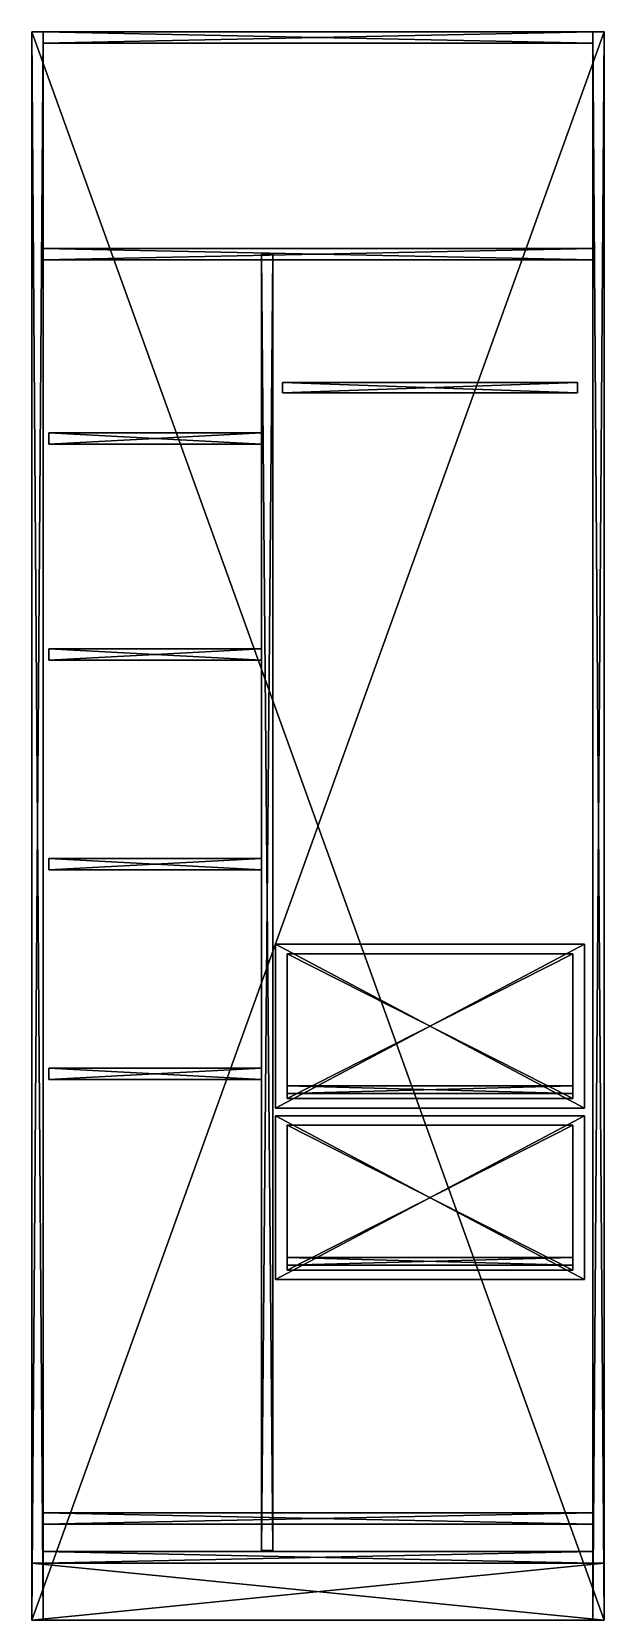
# Model space of a CAD drawing. Header units: millimetres. Extents: x 0 to 900, y 0 to 2500.
import ezdxf

# ---------------------------------------------------------------- set-up
doc = ezdxf.new("R2010")
doc.units = ezdxf.units.MM
for name, color, linetype in [('arka', 7, 'Continuous'), ('askilik', 7, 'Continuous'), ('cekmece', 7, 'Continuous'), ('govde', 7, 'Continuous'), ('raf', 7, 'Continuous')]:
    doc.layers.add(name, color=color, linetype=linetype)

msp = doc.modelspace()

# ---------------------------------------------------------------- linework, layer by layer
at = {"layer": 'arka'}
for points in [[(0, 0, 600), (0, 2500, 600), (0, 0, 592)], [(0, 0, 592), (0, 2500, 600), (0, 2500, 592)], [(0, 2500, 592), (900, 0, 592), (0, 0, 592)], [(0, 0, 600), (900, 2500, 600), (0, 2500, 600)], [(900, 0, 600), (900, 2500, 600), (0, 0, 600)], [(0, 2500, 600), (900, 2500, 600), (0, 2500, 592)], [(900, 2500, 592), (900, 0, 592), (0, 2500, 592)], [(0, 2500, 592), (900, 2500, 600), (900, 2500, 592)], [(900, 2500, 592), (900, 0, 600), (900, 0, 592)], [(900, 2500, 600), (900, 0, 600), (900, 2500, 592)], [(900, 0, 592), (0, 0, 600), (0, 0, 592)], [(900, 0, 600), (0, 0, 600), (900, 0, 592)]]:
    msp.add_3dface(points, dxfattribs=at)
at = {"layer": 'askilik'}
for points in [[(394, 1932, 228), (394, 1948, 228), (394, 1932, 212)], [(394, 1932, 212), (394, 1948, 228), (394, 1948, 212)], [(394, 1948, 212), (858, 1932, 212), (394, 1932, 212)], [(394, 1932, 228), (858, 1948, 228), (394, 1948, 228)], [(858, 1932, 228), (858, 1948, 228), (394, 1932, 228)], [(394, 1948, 228), (858, 1948, 228), (394, 1948, 212)], [(858, 1948, 212), (858, 1932, 212), (394, 1948, 212)], [(394, 1948, 212), (858, 1948, 228), (858, 1948, 212)], [(858, 1932, 212), (394, 1932, 228), (394, 1932, 212)], [(858, 1932, 228), (394, 1932, 228), (858, 1932, 212)], [(858, 1948, 212), (858, 1932, 228), (858, 1932, 212)], [(858, 1948, 228), (858, 1932, 228), (858, 1948, 212)]]:
    msp.add_3dface(points, dxfattribs=at)
at = {"layer": 'cekmece'}
for points in [[(383, 806, 43), (383, 1064, 43), (383, 806, 25)], [(383, 806, 25), (383, 1064, 43), (383, 1064, 25)], [(383, 1064, 25), (869, 806, 25), (383, 806, 25)], [(383, 806, 43), (869, 1064, 43), (383, 1064, 43)], [(869, 806, 43), (869, 1064, 43), (383, 806, 43)], [(383, 1064, 43), (869, 1064, 43), (383, 1064, 25)], [(869, 1064, 25), (869, 806, 25), (383, 1064, 25)], [(383, 1064, 25), (869, 1064, 43), (869, 1064, 25)], [(869, 1064, 25), (869, 806, 43), (869, 806, 25)], [(869, 1064, 43), (869, 806, 43), (869, 1064, 25)], [(869, 806, 25), (383, 806, 43), (383, 806, 25)], [(869, 806, 43), (383, 806, 43), (869, 806, 25)], [(383, 536, 43), (383, 794, 43), (383, 536, 25)], [(383, 536, 25), (383, 794, 43), (383, 794, 25)], [(383, 794, 25), (869, 536, 25), (383, 536, 25)], [(383, 536, 43), (869, 794, 43), (383, 794, 43)], [(869, 536, 43), (869, 794, 43), (383, 536, 43)], [(383, 794, 43), (869, 794, 43), (383, 794, 25)], [(869, 794, 25), (869, 536, 25), (383, 794, 25)], [(383, 794, 25), (869, 794, 43), (869, 794, 25)], [(869, 794, 25), (869, 536, 43), (869, 536, 25)], [(869, 794, 43), (869, 536, 43), (869, 794, 25)], [(869, 536, 25), (383, 536, 43), (383, 536, 25)], [(869, 536, 43), (383, 536, 43), (869, 536, 25)]]:
    msp.add_3dface(points, dxfattribs=at)
at = {"layer": 'govde'}
for points in [[(0, 0, 600), (0, 2500, 600), (0, 0)], [(0, 0), (0, 2500, 600), (0, 2500)], [(0, 2500), (18, 0), (0, 0)], [(0, 0, 600), (18, 2500, 600), (0, 2500, 600)], [(18, 0, 600), (18, 2500, 600), (0, 0, 600)], [(0, 2500, 600), (18, 2500, 600), (0, 2500)], [(18, 2500), (18, 0), (0, 2500)], [(0, 2500), (18, 2500, 600), (18, 2500)], [(18, 2500), (18, 0, 600), (18, 0)], [(18, 2500, 600), (18, 0, 600), (18, 2500)], [(18, 2482, 600), (18, 2500, 600), (18, 2482)], [(18, 2482), (18, 2500, 600), (18, 2500)], [(18, 2500), (882, 2482), (18, 2482)], [(18, 2482, 600), (882, 2500, 600), (18, 2500, 600)], [(882, 2482, 600), (882, 2500, 600), (18, 2482, 600)], [(18, 2500, 600), (882, 2500, 600), (18, 2500)], [(882, 2500), (882, 2482), (18, 2500)], [(18, 2500), (882, 2500, 600), (882, 2500)], [(882, 0, 600), (882, 2500, 600), (882, 0)], [(882, 0), (882, 2500, 600), (882, 2500)], [(882, 2500), (900, 0), (882, 0)], [(882, 0, 600), (900, 2500, 600), (882, 2500, 600)], [(900, 0, 600), (900, 2500, 600), (882, 0, 600)], [(882, 2500, 600), (900, 2500, 600), (882, 2500)], [(900, 2500), (900, 0), (882, 2500)], [(882, 2500), (900, 2500, 600), (900, 2500)], [(882, 2500), (882, 2482, 600), (882, 2482)], [(882, 2500, 600), (882, 2482, 600), (882, 2500)], [(900, 2500), (900, 0, 600), (900, 0)], [(900, 2500, 600), (900, 0, 600), (900, 2500)], [(882, 2482), (18, 2482, 600), (18, 2482)], [(882, 2482, 600), (18, 2482, 600), (882, 2482)], [(361, 110, 600), (361, 2150, 600), (361, 110)], [(361, 110), (361, 2150, 600), (361, 2150)], [(361, 2150), (379, 110), (361, 110)], [(361, 110, 600), (379, 2150, 600), (361, 2150, 600)], [(379, 110, 600), (379, 2150, 600), (361, 110, 600)], [(361, 2150, 600), (379, 2150, 600), (361, 2150)], [(379, 2150), (379, 110), (361, 2150)], [(361, 2150), (379, 2150, 600), (379, 2150)], [(379, 2150), (379, 110, 600), (379, 110)], [(379, 2150, 600), (379, 110, 600), (379, 2150)], [(18, 90, 600), (18, 108, 600), (18, 90)], [(18, 90), (18, 108, 600), (18, 108)], [(18, 108), (882, 90), (18, 90)], [(18, 90, 600), (882, 108, 600), (18, 108, 600)], [(882, 90, 600), (882, 108, 600), (18, 90, 600)], [(18, 108, 600), (882, 108, 600), (18, 108)], [(882, 108), (882, 90), (18, 108)], [(18, 108), (882, 108, 600), (882, 108)], [(379, 110), (361, 110, 600), (361, 110)], [(379, 110, 600), (361, 110, 600), (379, 110)], [(882, 108), (882, 90, 600), (882, 90)], [(882, 108, 600), (882, 90, 600), (882, 108)], [(0, 0, 600), (0, 90, 600), (0, 0)], [(0, 0), (0, 90, 600), (0, 90)], [(0, 90), (900, 0), (0, 0)], [(0, 0, 600), (900, 90, 600), (0, 90, 600)], [(900, 0, 600), (900, 90, 600), (0, 0, 600)], [(0, 90, 600), (900, 90, 600), (0, 90)], [(900, 90), (900, 0), (0, 90)], [(0, 90), (900, 90, 600), (900, 90)], [(882, 90), (18, 90, 600), (18, 90)], [(882, 90, 600), (18, 90, 600), (882, 90)], [(900, 90), (900, 0, 600), (900, 0)], [(900, 90, 600), (900, 0, 600), (900, 90)], [(18, 0), (0, 0, 600), (0, 0)], [(18, 0, 600), (0, 0, 600), (18, 0)], [(900, 0), (0, 0, 600), (0, 0)], [(900, 0, 600), (0, 0, 600), (900, 0)], [(900, 0), (882, 0, 600), (882, 0)], [(900, 0, 600), (882, 0, 600), (900, 0)]]:
    msp.add_3dface(points, dxfattribs=at)
at = {"layer": 'raf'}
for points in [[(18, 2141, 600), (18, 2159, 600), (18, 2141)], [(18, 2141), (18, 2159, 600), (18, 2159)], [(18, 2159), (882, 2141), (18, 2141)], [(18, 2141, 600), (882, 2159, 600), (18, 2159, 600)], [(882, 2141, 600), (882, 2159, 600), (18, 2141, 600)], [(18, 2159, 600), (882, 2159, 600), (18, 2159)], [(882, 2159), (882, 2141), (18, 2159)], [(18, 2159), (882, 2159, 600), (882, 2159)], [(882, 2159), (882, 2141, 600), (882, 2141)], [(882, 2159, 600), (882, 2141, 600), (882, 2159)], [(882, 2141), (18, 2141, 600), (18, 2141)], [(882, 2141, 600), (18, 2141, 600), (882, 2141)], [(27, 1851, 600), (27, 1869, 600), (27, 1851)], [(27, 1851), (27, 1869, 600), (27, 1869)], [(27, 1869), (361, 1851), (27, 1851)], [(27, 1851, 600), (361, 1869, 600), (27, 1869, 600)], [(361, 1851, 600), (361, 1869, 600), (27, 1851, 600)], [(27, 1869, 600), (361, 1869, 600), (27, 1869)], [(361, 1869), (361, 1851), (27, 1869)], [(27, 1869), (361, 1869, 600), (361, 1869)], [(361, 1851), (27, 1851, 600), (27, 1851)], [(361, 1851, 600), (27, 1851, 600), (361, 1851)], [(361, 1869), (361, 1851, 600), (361, 1851)], [(361, 1869, 600), (361, 1851, 600), (361, 1869)], [(27, 1511, 600), (27, 1529, 600), (27, 1511)], [(27, 1511), (27, 1529, 600), (27, 1529)], [(27, 1529), (361, 1511), (27, 1511)], [(27, 1511, 600), (361, 1529, 600), (27, 1529, 600)], [(361, 1511, 600), (361, 1529, 600), (27, 1511, 600)], [(27, 1529, 600), (361, 1529, 600), (27, 1529)], [(361, 1529), (361, 1511), (27, 1529)], [(27, 1529), (361, 1529, 600), (361, 1529)], [(361, 1529), (361, 1511, 600), (361, 1511)], [(361, 1529, 600), (361, 1511, 600), (361, 1529)], [(361, 1511), (27, 1511, 600), (27, 1511)], [(361, 1511, 600), (27, 1511, 600), (361, 1511)], [(27, 1181, 600), (27, 1199, 600), (27, 1181)], [(27, 1181), (27, 1199, 600), (27, 1199)], [(27, 1199), (361, 1181), (27, 1181)], [(27, 1181, 600), (361, 1199, 600), (27, 1199, 600)], [(361, 1181, 600), (361, 1199, 600), (27, 1181, 600)], [(27, 1199, 600), (361, 1199, 600), (27, 1199)], [(361, 1199), (361, 1181), (27, 1199)], [(27, 1199), (361, 1199, 600), (361, 1199)], [(361, 1181), (27, 1181, 600), (27, 1181)], [(361, 1181, 600), (27, 1181, 600), (361, 1181)], [(361, 1199), (361, 1181, 600), (361, 1181)], [(361, 1199, 600), (361, 1181, 600), (361, 1199)], [(401.5, 821, 356), (401.5, 1049, 356), (401.5, 821, 344)], [(401.5, 821, 344), (401.5, 1049, 356), (401.5, 1049, 344)], [(401.5, 1049, 344), (850.5, 821, 344), (401.5, 821, 344)], [(401.5, 821, 356), (850.5, 1049, 356), (401.5, 1049, 356)], [(850.5, 821, 356), (850.5, 1049, 356), (401.5, 821, 356)], [(401.5, 1049, 356), (850.5, 1049, 356), (401.5, 1049, 344)], [(850.5, 1049, 344), (850.5, 821, 344), (401.5, 1049, 344)], [(401.5, 1049, 344), (850.5, 1049, 356), (850.5, 1049, 344)], [(850.5, 1049, 344), (850.5, 821, 356), (850.5, 821, 344)], [(850.5, 1049, 356), (850.5, 821, 356), (850.5, 1049, 344)], [(27, 851, 600), (27, 869, 600), (27, 851)], [(27, 851), (27, 869, 600), (27, 869)], [(27, 869), (361, 851), (27, 851)], [(27, 851, 600), (361, 869, 600), (27, 869, 600)], [(361, 851, 600), (361, 869, 600), (27, 851, 600)], [(27, 869, 600), (361, 869, 600), (27, 869)], [(361, 869), (361, 851), (27, 869)], [(27, 869), (361, 869, 600), (361, 869)], [(361, 851), (27, 851, 600), (27, 851)], [(361, 851, 600), (27, 851, 600), (361, 851)], [(361, 869), (361, 851, 600), (361, 851)], [(361, 869, 600), (361, 851, 600), (361, 869)], [(401.5, 829, 355), (401.5, 841, 355), (401.5, 829, 25)], [(401.5, 829, 25), (401.5, 841, 355), (401.5, 841, 25)], [(401.5, 841, 25), (850.5, 829, 25), (401.5, 829, 25)], [(401.5, 829, 355), (850.5, 841, 355), (401.5, 841, 355)], [(850.5, 829, 355), (850.5, 841, 355), (401.5, 829, 355)], [(401.5, 841, 355), (850.5, 841, 355), (401.5, 841, 25)], [(850.5, 841, 25), (850.5, 829, 25), (401.5, 841, 25)], [(401.5, 841, 25), (850.5, 841, 355), (850.5, 841, 25)], [(850.5, 829, 25), (401.5, 829, 355), (401.5, 829, 25)], [(850.5, 829, 355), (401.5, 829, 355), (850.5, 829, 25)], [(850.5, 841, 25), (850.5, 829, 355), (850.5, 829, 25)], [(850.5, 841, 355), (850.5, 829, 355), (850.5, 841, 25)], [(850.5, 821, 344), (401.5, 821, 356), (401.5, 821, 344)], [(850.5, 821, 356), (401.5, 821, 356), (850.5, 821, 344)], [(401.5, 551, 356), (401.5, 779, 356), (401.5, 551, 344)], [(401.5, 551, 344), (401.5, 779, 356), (401.5, 779, 344)], [(401.5, 779, 344), (850.5, 551, 344), (401.5, 551, 344)], [(401.5, 551, 356), (850.5, 779, 356), (401.5, 779, 356)], [(850.5, 551, 356), (850.5, 779, 356), (401.5, 551, 356)], [(401.5, 779, 356), (850.5, 779, 356), (401.5, 779, 344)], [(850.5, 779, 344), (850.5, 551, 344), (401.5, 779, 344)], [(401.5, 779, 344), (850.5, 779, 356), (850.5, 779, 344)], [(850.5, 779, 344), (850.5, 551, 356), (850.5, 551, 344)], [(850.5, 779, 356), (850.5, 551, 356), (850.5, 779, 344)], [(401.5, 559, 355), (401.5, 571, 355), (401.5, 559, 25)], [(401.5, 559, 25), (401.5, 571, 355), (401.5, 571, 25)], [(401.5, 571, 25), (850.5, 559, 25), (401.5, 559, 25)], [(401.5, 559, 355), (850.5, 571, 355), (401.5, 571, 355)], [(850.5, 559, 355), (850.5, 571, 355), (401.5, 559, 355)], [(401.5, 571, 355), (850.5, 571, 355), (401.5, 571, 25)], [(850.5, 571, 25), (850.5, 559, 25), (401.5, 571, 25)], [(401.5, 571, 25), (850.5, 571, 355), (850.5, 571, 25)], [(850.5, 559, 25), (401.5, 559, 355), (401.5, 559, 25)], [(850.5, 559, 355), (401.5, 559, 355), (850.5, 559, 25)], [(850.5, 551, 344), (401.5, 551, 356), (401.5, 551, 344)], [(850.5, 551, 356), (401.5, 551, 356), (850.5, 551, 344)], [(850.5, 571, 25), (850.5, 559, 355), (850.5, 559, 25)], [(850.5, 571, 355), (850.5, 559, 355), (850.5, 571, 25)], [(18, 151, 600), (18, 169, 600), (18, 151)], [(18, 151), (18, 169, 600), (18, 169)], [(18, 169), (882, 151), (18, 151)], [(18, 151, 600), (882, 169, 600), (18, 169, 600)], [(882, 151, 600), (882, 169, 600), (18, 151, 600)], [(18, 169, 600), (882, 169, 600), (18, 169)], [(882, 169), (882, 151), (18, 169)], [(18, 169), (882, 169, 600), (882, 169)], [(882, 151), (18, 151, 600), (18, 151)], [(882, 151, 600), (18, 151, 600), (882, 151)], [(882, 169), (882, 151, 600), (882, 151)], [(882, 169, 600), (882, 151, 600), (882, 169)]]:
    msp.add_3dface(points, dxfattribs=at)

doc.saveas('drawing.dxf')
